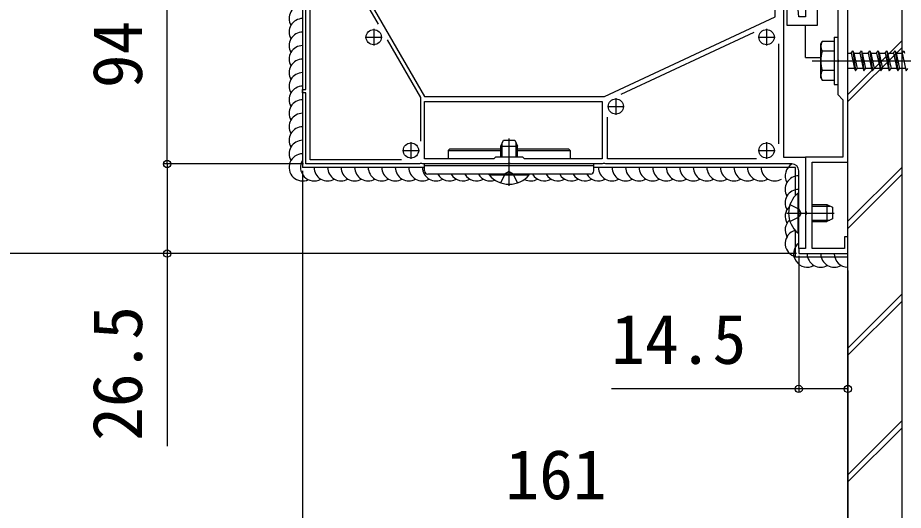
# Model space of a CAD drawing. Units: millimetres, scale not verified. Extents: x -875 to 875, y -1304 to 1297.
# Drawn here: x 205.9 to 467.4, y 222 to 367.6 of the extents above; entities that cross this region are included whole.
import ezdxf
from ezdxf.enums import TextEntityAlignment as Align

# ---------------------------------------------------------------- set-up
doc = ezdxf.new("R2010")
doc.units = ezdxf.units.MM
doc.header["$LTSCALE"] = 8
for name, color, linetype in [('0-2_YKK_11', 7, 'Continuous'), ('0-5_YKK_13', 4, 'Continuous'), ('0-6_YKK_D', 6, 'Continuous'), ('0-8_YSS_K', 3, 'Continuous')]:
    doc.layers.add(name, color=color, linetype=linetype)
doc.styles.add('ＭＳ ゴシック', font='')
doc.styles.get('ＭＳ ゴシック').set_extended_font_data('MS Gothic')

msp = doc.modelspace()

# ---------------------------------------------------------------- linework, layer by layer
at = {"layer": '0-2_YKK_11'}
for p, q in [((311, 364.4), (311, 359.4)), ((427, 364.4), (427, 359.4)), ((308.5, 361.9), (313.5, 361.9)), ((384.105, 345.077), (423.335, 363.37)), ((424.5, 361.9), (429.5, 361.9)), ((430.5, 359.91), (430.5, 330.39)), ((382.5, 343.9), (382.5, 338.9)), ((380, 341.4), (385, 341.4)), ((322, 330.9), (322, 325.9)), ((427, 330.9), (427, 325.9)), ((319.5, 328.4), (324.5, 328.4)), ((424.5, 328.4), (429.5, 328.4))]:
    msp.add_line(p, q, dxfattribs=at)
for points in [[(434.5, 324.4), (379.52, 324.4), (379.26, 324.55), (378.74, 324.55), (378.48, 324.4), (351.52, 324.4), (351.26, 324.55), (350.74, 324.55), (350.48, 324.4), (325.52, 324.4), (325.26, 324.55), (324.74, 324.55), (324.48, 324.4), (291, 324.4), (291, 345.4), (290, 345.4), (290, 346.4), (291, 346.4), (291, 400.88)], [(319.231, 325.6), (292.2, 325.6), (292.2, 384.674)], [(293.287, 385.67), (301.186, 384.979), (312.288, 365.75)], [(301.913, 386.12), (326, 344.4), (379.104, 344.4)], [(379.104, 344.4), (429.5, 367.9), (429.5, 375.9), (438.5, 375.9), (438.5, 367.9), (436.5, 367.9), (436, 373.4), (432, 373.4), (432, 326.4), (438.5, 326.4), (438.5, 299.4), (436.5, 299.4), (436.5, 309.381), (436.65, 309.641), (436.65, 310.16), (436.5, 310.42), (436.5, 322.4)], [(433, 372.9), (433, 365.4), (442, 365.4), (442, 369.9)], [(448, 369.9), (448, 355.42), (448.15, 355.16), (448.15, 354.641), (448, 354.381), (448, 344.9), (449.5, 343.4), (449.5, 326.401), (438.5, 326.401), (438.5, 310.42), (438.65, 310.16), (438.65, 309.641), (438.5, 309.381), (438.5, 299.4), (436.5, 299.4), (436.5, 297.9), (451, 297.9), (451, 302.9), (450, 302.9), (450, 299.4), (440.5, 299.4), (440.5, 324.901), (451, 324.901), (451, 372.9)], [(314.978, 361.091), (324.8, 344.078), (324.8, 331.169)], [(424.007, 325.9), (380, 325.9), (380, 338.287)]]:
    msp.add_lwpolyline(points, dxfattribs=at)
msp.add_lwpolyline([(326, 342.9), (378.5, 342.9), (378.5, 325.9), (355.5, 325.9), (355, 326.4), (347, 326.4), (346.5, 325.9), (326, 325.9)], close=True, dxfattribs=at)
msp.add_arc((434.5, 322.4), 2, 0.00001, 89.99999, dxfattribs=at)
at = {"layer": '0-5_YKK_13'}
for p, q in [((290, 388.4), (290, 323.4)), ((438.5, 355.9), (438.5, 365.4)), ((447, 361.9), (447, 347.9)), ((447, 361.9), (448, 361.9)), ((448, 361.9), (448, 347.9)), ((443, 359.9), (443.433, 360.65)), ((443, 349.9), (443, 359.9)), ((447, 360.65), (443.431, 360.65)), ((447, 360.65), (447, 349.15)), ((438.5, 355.9), (443, 355.9)), ((447, 357.787), (443.447, 357.787)), ((451, 357.15), (452, 357.15)), ((451, 296.9), (451, 355.9)), ((452.5, 357.9), (453.25, 351.9)), ((452.75, 357.15), (453.75, 352.65)), ((452.75, 357.15), (454.5, 357.15)), ((454.5, 357.15), (455, 357.9)), ((454.5, 357.15), (455.5, 352.65)), ((455, 357.9), (455.75, 351.9)), ((455, 357.9), (455.25, 357.15)), ((455.25, 357.15), (456.25, 352.65)), ((455.25, 357.15), (457, 357.15)), ((457.5, 357.9), (458.25, 351.9)), ((457.75, 357.15), (459.5, 357.15)), ((457.75, 357.15), (458.75, 352.65)), ((460, 357.9), (460.75, 351.9)), ((460.25, 357.15), (462, 357.15)), ((460.25, 357.15), (461.25, 352.65)), ((462.5, 357.9), (463.25, 351.9)), ((462.75, 357.15), (464.5, 357.15)), ((462.75, 357.15), (463.75, 352.65)), ((465, 357.9), (465.75, 351.9)), ((465.25, 357.15), (467, 357.15)), ((465.25, 357.15), (466.25, 352.65)), ((440.5, 354.9), (539.5, 354.9)), ((447, 352.014), (443.447, 352.014)), ((453, 352.65), (451, 352.65)), ((455.5, 352.65), (453.75, 352.65)), ((455.5, 352.65), (455.75, 351.9)), ((455.75, 351.9), (456.25, 352.65)), ((458, 352.65), (456.25, 352.65)), ((460.5, 352.65), (458.75, 352.65)), ((463, 352.65), (461.25, 352.65)), ((465.5, 352.65), (463.75, 352.65)), ((468, 352.65), (466.25, 352.65)), ((443, 349.9), (443.433, 349.15)), ((443.431, 349.15), (447, 349.15)), ((447, 347.9), (448, 347.9)), ((348.5, 329.7), (349.3, 331.4)), ((348.5, 326.4), (348.5, 329.7)), ((348.5, 329.7), (353.5, 329.7)), ((348.933, 326.4), (348.933, 330.621)), ((349.3, 331.4), (352.7, 331.4)), ((351, 317.9), (351, 331.9)), ((352.7, 331.4), (353.5, 329.7)), ((353.067, 326.4), (353.067, 330.621)), ((353.5, 326.4), (353.5, 329.7)), ((333, 328.4), (333.5, 328.9)), ((333, 328.4), (348.5, 328.4)), ((333, 328.4), (333, 325.9)), ((333.5, 328.9), (348.5, 328.9)), ((353.5, 328.9), (368.5, 328.9)), ((368.5, 328.9), (369, 328.4)), ((326, 322.4), (326, 324.4)), ((376, 324.4), (326, 324.4)), ((376, 322.4), (376, 324.4)), ((326, 323.4), (290, 323.4)), ((376, 323.9), (326, 323.9)), ((351, 322.144), (349.855, 321.535)), ((351, 322.144), (352.145, 321.535)), ((435.5, 323.4), (376, 323.4)), ((435.5, 315.077), (435.5, 323.4)), ((375, 321.4), (327, 321.4)), ((356.9, 321.4), (345.1, 321.4)), ((345.1, 321.153), (345.1, 321.4)), ((345.1, 321.153), (356.9, 321.153)), ((348.5, 318.818), (349.855, 321.535)), ((353.5, 318.818), (352.145, 321.535)), ((356.9, 321.153), (356.9, 321.4)), ((436.252, 315.801), (436.5, 315.801)), ((436.252, 315.801), (436.252, 304.001)), ((436.5, 304.001), (436.5, 315.801)), ((433.917, 312.401), (436.635, 311.046)), ((440.5, 312.401), (444.8, 312.401)), ((440.5, 311.968), (445.72, 311.968)), ((444.8, 312.401), (446.5, 311.601)), ((444.8, 312.401), (444.8, 307.401)), ((446.5, 311.601), (446.5, 308.201)), ((433, 309.901), (447, 309.901)), ((433.917, 307.401), (436.635, 308.756)), ((437.244, 309.901), (436.635, 311.046)), ((437.244, 309.901), (436.635, 308.756)), ((440.5, 307.834), (445.72, 307.834)), ((440.5, 307.401), (444.8, 307.401)), ((446.5, 308.201), (444.8, 307.401)), ((435.5, 296.9), (435.5, 304.724)), ((436.252, 304.001), (436.5, 304.001)), ((451, 296.9), (435.5, 296.9))]:
    msp.add_line(p, q, dxfattribs=at)
for points in [[(452, 357.15), (452.5, 357.9), (452.75, 357.15)], [(452, 357.15), (453, 352.65), (453.25, 351.9), (453.75, 352.65)], [(457, 357.15), (457.5, 357.9), (457.75, 357.15)], [(457, 357.15), (458, 352.65), (458.25, 351.9), (458.75, 352.65)], [(459.5, 357.15), (460, 357.9), (460.25, 357.15)], [(459.5, 357.15), (460.5, 352.65), (460.75, 351.9), (461.25, 352.65)], [(462, 357.15), (462.5, 357.9), (462.75, 357.15)], [(462, 357.15), (463, 352.65), (463.25, 351.9), (463.75, 352.65)], [(464.5, 357.15), (465, 357.9), (465.25, 357.15)], [(464.5, 357.15), (465.5, 352.65), (465.75, 351.9), (466.25, 352.65)], [(467, 357.15), (467.5, 357.9), (467.75, 357.15)], [(467, 357.15), (468, 352.65), (468.25, 351.9), (468.75, 352.65)], [(353.5, 328.4), (369, 328.4), (369, 325.9)]]:
    msp.add_lwpolyline(points, dxfattribs=at)
for centre in [(311, 361.9), (427, 361.9), (382.5, 341.4), (322, 328.4), (427, 328.4)]:
    msp.add_circle(centre, 2.25, dxfattribs=at)
for centre, radius, start, end in [((290, 367.4), 4, 90, 210), ((290, 363.4), 4, 90, 210), ((290, 359.4), 4, 90, 210), ((290, 355.4), 4, 90, 210), ((445.556, 359.231), 2.556, 146.25178, 214.38425), ((452.554, 354.9), 9.553, 162.41205, 197.58795), ((290, 351.4), 4, 90, 210), ((290, 347.4), 4, 90, 210), ((445.556, 350.57), 2.556, 145.61575, 213.74822), ((290, 343.4), 4, 90, 210), ((290, 339.4), 4, 90, 210), ((290, 335.4), 4, 90, 210), ((290, 331.4), 4, 90, 210), ((290, 327.4), 4, 90, 210), ((290, 323.4), 4, 90, 294.97278), ((293.378, 323.4), 4, 147.60506, 300), ((436.5, 320.9), 4, 118.99393, 210), ((297.378, 323.4), 4, 180, 300), ((301.378, 323.4), 4, 180, 300), ((305.378, 323.4), 4, 180, 300), ((309.378, 323.4), 4, 180, 300), ((313.378, 323.4), 4, 180, 300), ((317.378, 323.4), 4, 180, 300), ((321.378, 323.4), 4, 180, 300), ((325.378, 323.4), 4, 180, 300), ((329.378, 323.4), 4, 180, 300), ((327, 322.4), 1, 180, 270), ((375, 322.4), 1, 270, 0), ((381.378, 323.4), 4, 180, 300), ((385.378, 323.4), 4, 180, 300), ((389.378, 323.4), 4, 180, 300), ((393.378, 323.4), 4, 180, 300), ((397.378, 323.4), 4, 180, 300), ((401.378, 323.4), 4, 180, 300), ((405.378, 323.4), 4, 180, 300), ((409.378, 323.4), 4, 180, 300), ((413.378, 323.4), 4, 180, 300), ((417.378, 323.4), 4, 180, 300), ((421.378, 323.4), 4, 180, 300), ((425.378, 323.4), 4, 180, 300), ((429.378, 323.4), 4, 180, 300), ((333.378, 323.4), 4, 210, 300), ((337.378, 323.4), 4, 210, 300), ((341.378, 323.4), 4, 210, 300), ((345.378, 323.4), 4, 210, 290.60639), ((351, 326.1), 7.7, 219.98312, 320.01688), ((357.378, 323.4), 4, 242.21617, 300), ((361.378, 323.4), 4, 210, 300), ((365.378, 323.4), 4, 210, 300), ((369.378, 323.4), 4, 210, 300), ((373.378, 323.4), 4, 210, 300), ((377.378, 323.4), 4, 210, 300), ((436.5, 316.9), 4, 90, 210), ((436.5, 312.9), 4, 90, 210), ((441.2, 309.901), 7.7, 129.98312, 230.01688), ((436.5, 308.9), 4, 133.71291, 210), ((436.5, 304.9), 4, 132.80138, 210), ((436.5, 300.9), 4, 105.01341, 249.02401), ((439, 297.9), 4, 128.68219, 300), ((443, 297.9), 4, 180, 300), ((447, 297.9), 4, 180, 300), ((451, 297.9), 4, 180, 270)]:
    msp.add_arc(centre, radius, start, end, dxfattribs=at)
at = {"layer": '0-6_YKK_D'}
for p, q in [((250, 324.4), (250, 418.9)), ((290.3, 324.4), (249, 324.4)), ((290.3, 324.4), (249, 324.4)), ((290, 322.4), (290, 216.9)), ((435.8, 297.9), (169, 297.9)), ((435.8, 297.9), (249, 297.9)), ((436.5, 297.2), (436.5, 256.9)), ((451, 292.9), (451, 256.9)), ((451, 292.9), (451, 216.9))]:
    msp.add_line(p, q, dxfattribs=at)
for points in [[(250, 324.4), (250, 297.9), (250, 241.009)], [(451, 257.9), (436.5, 257.9), (381.2, 257.9)]]:
    msp.add_lwpolyline(points, dxfattribs=at)
for centre in [(250, 324.4), (250, 324.4), (250, 297.9), (436.5, 257.9), (451, 257.9)]:
    msp.add_circle(centre, 1.075, dxfattribs=at)
at = {"layer": '0-8_YSS_K'}
for p, q in [((451, 151.4), (451, 915.9)), ((467, 151.4), (467, 915.9)), ((451, 344.949), (467, 360.949)), ((451, 342.826), (467, 358.826)), ((451, 307.472), (467, 323.472)), ((451, 305.349), (467, 321.349)), ((451, 269.996), (467, 285.996)), ((451, 267.873), (467, 283.873)), ((451, 232.519), (467, 248.519)), ((451, 230.396), (467, 246.396))]:
    msp.add_line(p, q, dxfattribs=at)

# ---------------------------------------------------------------- texts
at = {"layer": '0-6_YKK_D', "style": 'ＭＳ ゴシック'}
for s, p in [('94.5', (247, 346.82)), ('26.5', (247, 242.532))]:
    msp.add_text(s, height=14.66, rotation=90, dxfattribs=at).set_placement(p, align=Align.BOTTOM_LEFT)
for s, p in [('14.5', (381.132, 260.9)), ('161', (349.875, 220.9))]:
    msp.add_text(s, height=14.66, dxfattribs=at).set_placement(p, align=Align.BOTTOM_LEFT)

doc.saveas('drawing.dxf')
